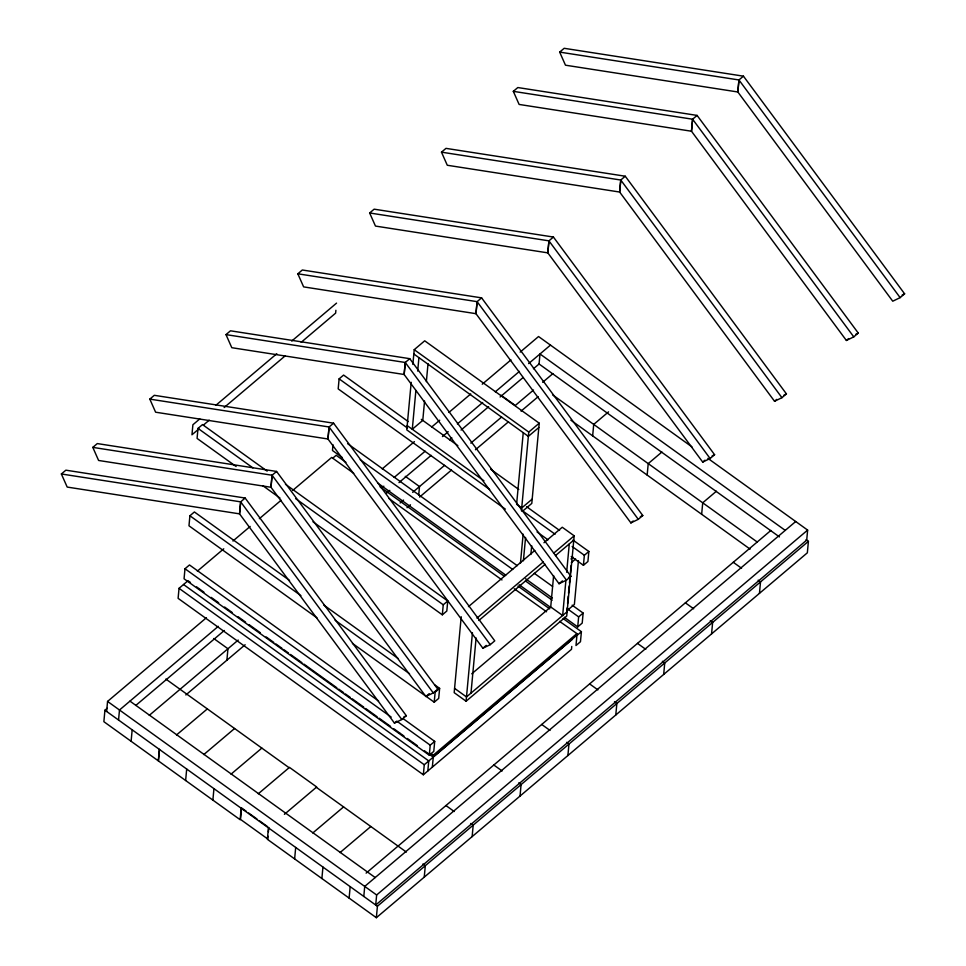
<?xml version="1.0" encoding="UTF-8"?>
<svg xmlns="http://www.w3.org/2000/svg" width="966" height="966" viewBox="0 0 966 966"><rect width="100%" height="100%" fill="white"/><g stroke="black" fill="none" stroke-linecap="round" stroke-linejoin="round"><path stroke-width="1.45" d="M107.214 708.295L104.932 710.227L103.869 721.687L240.136 819.711L241.198 808.252M106.634 711.459L107.564 701.425L206.398 617.745M118.552 720.032L119.482 710.01L218.328 626.318M131.11 741.284L132.173 729.837M190.471 582.474L188.02 580.711L179.036 588.33L178.106 598.352L423.337 774.768L571.498 649.321L571.763 646.459M378.587 701.002L189.481 564.965L184.989 568.757L184.059 578.791L429.29 755.195L433.782 751.391L434.712 741.369L402.991 718.547M289.559 580.421L194.395 511.968L189.904 515.772L188.974 525.794L317.077 617.95M267.159 471.106L202.498 424.593L198.006 428.397L197.076 438.419L236.127 466.506M185.629 780.504L186.692 769.045M212.882 800.114L213.945 788.654M61.377 473.98L240.667 501.849L239.544 513.864L394.454 723.099L401.832 719.513L406.324 715.709L245.147 498.045L65.869 470.176L61.377 473.98L67.185 487.069L239.544 513.864L240.667 501.849L245.147 498.045M226.889 660.201L227.952 648.741L213.74 638.514M92.808 447.379L272.086 475.236L270.975 487.262L425.873 696.486L433.263 692.912L437.755 689.108L276.578 471.444L97.3 443.575L92.808 447.379L98.604 460.468L270.975 487.262L272.086 475.236L276.578 471.444M268.439 827.85L267.377 839.309L376.354 917.7L807.347 552.806L808.409 541.346L806.03 539.644M268.017 836.133L267.751 838.995L240.51 819.397L241.572 807.938L246.306 811.343M268.415 831.835L268.814 827.536M335.89 310.279L335.625 313.141L301.151 342.338M149.815 399.115L329.092 426.984L327.969 438.999L482.879 648.234L490.269 644.648L494.761 640.844L333.584 423.18L154.294 395.311L149.815 399.115L155.611 412.204L327.969 438.999L329.092 426.984L333.584 423.18M333.004 444.758L332.473 450.494L342.23 457.51M408.268 421.587L343.606 375.074L339.114 378.865L338.185 388.9L505.339 509.13M294.63 858.907L295.693 847.448M321.883 878.517L322.946 867.057M349.124 898.114L350.163 886.643M225.996 334.61L405.273 362.479L404.162 374.494L231.792 347.7L225.996 334.61L230.488 330.807L409.765 358.676L570.942 576.34L566.45 580.143L559.06 583.73L404.102 374.458L405.273 362.479L409.765 358.676M411.202 382.319L406.783 429.882L489.641 489.484M412.856 364.424L414.221 349.68L424.702 340.817L539.233 423.193L531.795 503.407L522.365 511.388M363.796 896.436L364.725 886.414L795.706 521.519M415.887 390.469L412.289 429.266L422.77 420.391L424.569 400.999M417.686 371.077L418.93 357.649M807.636 530.092L376.643 894.987L375.714 905.021L806.707 540.115L807.636 530.092L707.861 458.331M376.354 917.7L377.416 906.241L808.409 541.346M426.368 381.606L428.023 363.699M418.701 495.16L419.498 486.562L405.285 476.335M423.337 774.768L424.279 764.746L572.427 639.299M427.829 770.965L428.759 760.93L183.528 584.515M429.29 755.195L430.22 745.172L434.712 741.369M352.469 643.404L434.217 702.21L435.147 692.175L439.627 688.372L434.748 684.87M312.984 521.797L442.319 614.823L443.249 604.801L447.741 600.997L285.465 484.268M433.239 755.207L433.07 756.994L576.557 635.507L576.726 633.72L433.239 755.207L430.788 753.444M432.321 767.149L433.275 757.115M439.627 688.372L438.697 698.406L434.217 702.21M447.741 600.997L446.811 611.031L442.319 614.823M297.83 273.801L477.107 301.658L475.996 313.684L303.626 286.89L297.83 273.801L302.31 269.997L481.599 297.866L642.776 515.53L638.285 519.322L630.895 522.908L475.936 313.636L477.107 301.658L481.599 297.866M424.243 877.152L425.306 865.693L422.939 863.99M461.217 616.743L454.177 692.658L466.095 701.231L566.728 616.018L574.178 535.816L562.248 527.243L543.955 542.735M466.095 701.231L472.446 632.778M470.985 693.129L476.105 637.934M472.132 836.616L473.195 825.157L470.828 823.455M523.246 432.683L516.605 504.3L521.712 507.971L532.194 499.108M521.447 510.845L528.752 432.068L539.233 423.193M369.652 212.979L548.942 240.848L547.819 252.863L702.729 462.098L710.119 458.512L714.598 454.708L553.421 237.044L374.144 209.175L369.652 212.979L375.46 226.068L547.819 252.863L548.942 240.848L553.421 237.044M520.433 563.335L523.137 534.15M523.391 560.787L525.564 537.446M530.877 554.46L531.686 545.705M520.022 796.069L521.085 784.609L518.706 782.907M553.627 575.615L550.717 606.95L562.647 615.523L565.967 579.721M566.656 572.258L569.288 543.918M567.175 607.856L566.897 610.766L574.384 604.438L578.441 560.654M567.573 603.472L568.25 596.179M568.527 593.257L569.203 585.964M569.469 583.041L570.145 575.748M570.423 572.826L571.099 565.533M592.653 435.871L593.716 424.412L608.544 411.854M564.289 617.25L577.716 626.898L578.646 616.876L583.138 613.072L572.15 605.175M571.232 556.525L583.428 565.303L584.358 555.281L588.849 551.477L572.983 540.066M441.486 152.157L620.764 180.026L619.653 192.041L774.551 401.276L781.941 397.69L786.433 393.899L625.256 176.223L445.978 148.366L441.486 152.157L447.282 165.258L619.653 192.041L620.764 180.026L625.256 176.223M567.899 755.521L568.962 744.062L566.595 742.359M581.411 631.692L580.469 641.714L575.99 645.517L576.919 635.495L581.411 631.692L563.106 618.53M583.138 613.072L582.208 623.094L577.716 626.898M588.849 551.477L587.92 561.5L583.428 565.303M615.789 714.985L616.851 703.526L614.485 701.811M647.16 475.067L648.222 463.608L661.903 452.028M513.32 91.347L692.598 119.216L691.487 131.231L846.385 340.467L853.775 336.88L858.267 333.077L697.09 115.413L517.812 87.544L513.32 91.347L519.116 104.437L691.487 131.231L692.598 119.216L697.09 115.413M663.678 674.437L664.741 662.978L662.374 661.275M559.676 52.104L738.954 79.961L737.843 91.987L892.741 301.211L900.131 297.637L904.623 293.833L743.446 76.169L564.168 48.3L559.676 52.104L565.472 65.193L737.843 91.987L738.954 79.961L743.446 76.169M701.654 514.274L702.717 502.815L716.398 491.223M711.568 633.889L712.63 622.43L710.264 620.727M759.457 593.341L760.52 581.894L758.153 580.18M199.793 418.906L192.898 424.75L191.968 434.772L198.863 428.94M215.877 405.285L276.795 353.713M291.732 341.07L336.554 303.119M203.464 425.04L209.211 420.174M224.148 407.531L285.055 355.959M197.366 571.148L223.762 548.797M232.951 541.02L250.17 526.446M259.359 518.67L281.166 500.207M292.638 490.486L331.676 457.437L353.725 473.304M332.799 458.138L336.168 455.288L345.925 462.303M382.246 468.872L414.426 441.619M431.669 427.032L439.711 420.21M448.9 412.434L470.744 393.947M482.239 384.214L510.966 359.883M520.167 352.107L538.545 336.53L692.006 446.92M381.522 488.144L383.828 486.2M394.164 477.445L425.197 451.17M442.44 436.572L448.188 431.705M457.377 423.929L482.662 402.52M495.304 391.81L519.442 371.379M528.631 363.59L550.475 345.103M135.795 705.434L224.293 630.508M386.34 493.312L389.793 490.39M398.982 482.602L431.162 455.36M449.552 439.796L451.846 437.84M461.048 430.063L488.627 406.71M500.122 396.978L523.113 377.513M533.449 368.758L539.197 363.892M149.283 715.347L238.216 640.06M400.117 502.972L403.546 500.086M412.663 492.358L444.589 465.334M470.816 443.128L501.595 417.058M533.522 390.035L515.276 405.478L501.064 395.251M542.638 382.307L552.902 373.625M185.846 694.952L245.135 644.757M407.036 507.681L410.453 504.783M419.582 497.055L451.508 470.031M475.453 449.758L508.514 421.768M521.06 411.142L538.159 396.664M538.835 427.491L528.354 436.366L413.822 353.979M176.524 734.957L207.34 708.899M203.802 754.567L234.581 728.509M231.043 774.164L261.834 748.107M468.474 606.636L534.802 550.475M258.296 793.774L289.462 767.39L316.703 786.988L284.402 814.338M476.963 618.119L543.29 561.958M553.59 553.24L574.178 535.816M478.858 620.474L545.186 564.313M555.474 555.607L573.78 540.115M570.954 558.964L573.092 557.153M571.365 562.61L575.639 558.988M394.454 723.099L396.7 721.191M425.873 696.486L429.242 693.636M482.879 648.234L486.248 645.373M559.06 583.73L562.429 580.88M630.895 522.908L633.141 521.012M702.729 462.098L704.975 460.19M774.551 401.276L776.797 399.381M846.385 340.467L848.631 338.559M471.722 673.833L550.632 607.022M567.127 611.72L466.493 696.933L454.575 688.36M312.791 832.97L343.582 806.912M340.044 852.58L370.823 826.51M366.126 873.131L770.892 530.431M902.159 295.028L904.623 293.833M855.804 334.272L858.267 333.077M783.969 395.094L786.433 393.899M712.135 455.904L714.598 454.708M640.313 516.725L642.776 515.53M568.479 577.535L570.942 576.34M403.86 716.905L406.324 715.709M785.237 530.382L539.994 353.979L539.064 364.001L779.429 536.903M552.54 394.792L757.211 542.011M570.858 420.186L750.099 549.123M733.266 562.284L741.562 568.25M414.221 349.68L528.752 432.068M685.377 602.832L693.673 608.797M421.309 419.353L457.86 445.64M490.764 469.307L518.79 489.472M526.627 506.715L559.568 530.419M407.181 425.595L483.942 480.802M339.114 378.865L407.447 428.023M522.135 510.519L555.076 534.21M572.162 546.502L584.358 555.281M537.06 531.952L548.048 539.849M637.488 643.38L645.783 649.345M534.319 573.321L552.564 586.447M347.651 443.684L517.245 565.678M360.246 459.768L512.753 569.481M525.613 578.779L552.383 598.039M567.658 608.978L578.646 616.876M525.419 580.928L552.178 600.188M377.621 482.964L505.725 575.12M519.153 584.768L550.874 607.59M380.085 486.876L504.542 576.4M517.957 586.048L549.678 608.87M389.056 498.649L501.982 579.95M514.238 588.765L546.563 611.78M559.58 621.38L577.076 633.708M589.61 683.916L597.894 689.881M198.006 428.397L252.911 467.882M295.62 498.601L443.249 604.801M262.969 485.813L280.043 498.094M541.721 724.464L550.016 730.429M323.719 604.994L398.149 658.534M189.904 515.772L300.933 595.636M335.093 620.208L409.524 673.749M493.831 765.012L502.127 770.977M184.989 568.757L391.182 717.086M397.28 721.481L430.22 745.172M196.557 586.857L203.947 592.17M211.192 597.386L218.642 602.748M224.619 607.046L232.13 612.444M238.034 616.694L245.606 622.14M249.023 624.604L260.301 632.718M266.097 636.884L273.789 642.414M275.865 643.911L281.963 648.295M283.581 649.466L288.484 652.992M290.5 654.441L296.598 658.824M297.069 659.162L301.96 662.688M303.928 664.089L310.026 668.484M310.545 668.858L316.667 673.266M317.343 673.749L323.441 678.132M324.021 678.555L330.143 682.962M330.77 683.397L336.868 687.792M338.728 689.132L343.63 692.658M345.405 693.938L350.284 697.44M352.204 698.816L358.326 703.224M358.833 703.586L363.711 707.1M365.679 708.513L377.126 716.748M379.155 718.209L390.554 726.408M393.862 728.787L399.984 733.194M400.31 733.423L403.969 736.068M407.338 738.483L417.397 745.716M424.497 750.823L433.251 757.127M179.036 588.33L424.279 764.746M445.942 805.547L454.237 811.512M165.85 679.062L289.088 767.704M316.329 787.314L406.348 852.06M129.963 701.135L375.194 877.551M107.564 701.425L376.643 894.987M248.673 813.046L256.968 819.011M259.335 820.714L267.63 826.679M104.932 710.227L377.416 906.241M738.954 79.961L900.131 297.637M692.598 119.216L853.775 336.88M620.764 180.026L781.941 397.69M548.942 240.848L710.119 458.512M477.107 301.658L638.285 519.322M405.273 362.479L566.45 580.143M329.092 426.984L490.269 644.648M272.086 475.236L433.263 692.912M240.667 501.849L401.832 719.513M159.426 749.435L158.364 760.894L159.45 749.447"/></g></svg>
